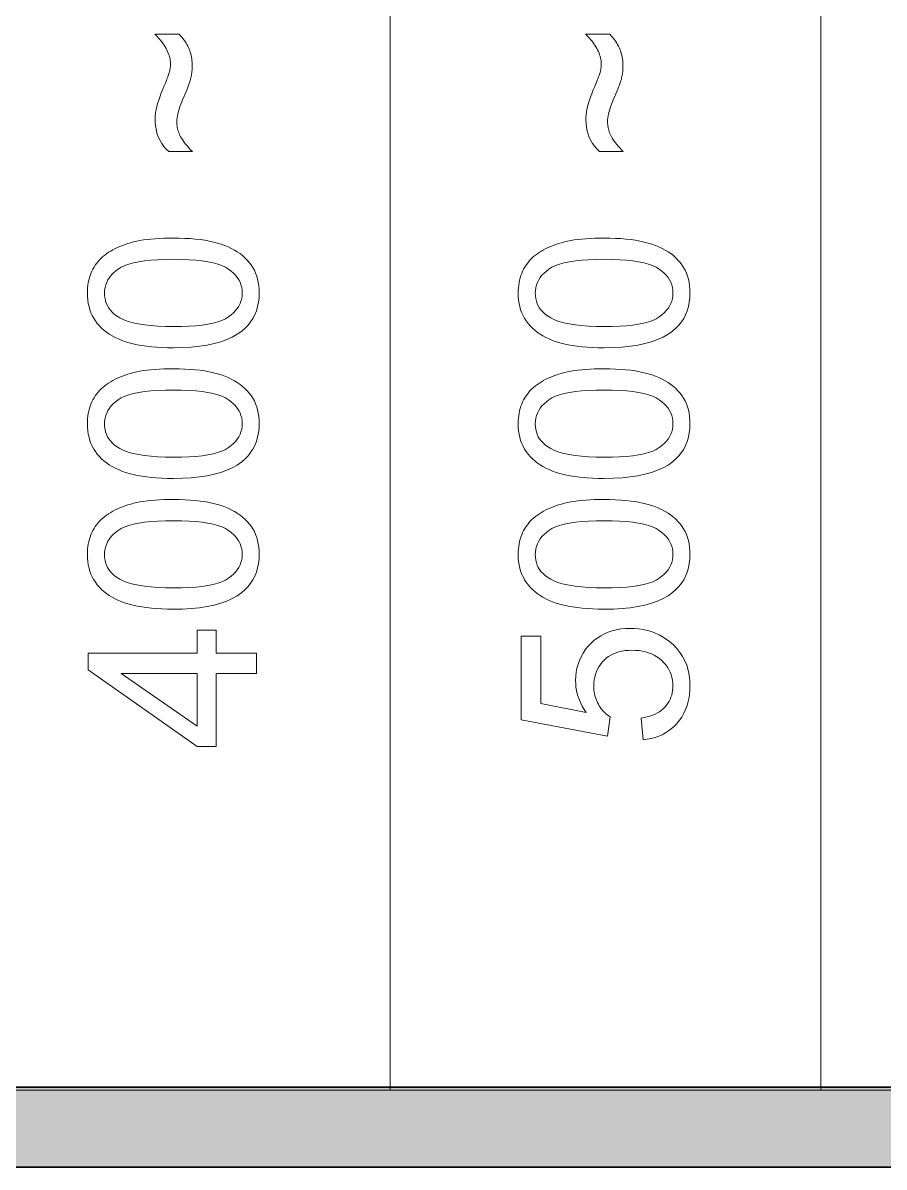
# Model space of a CAD drawing. Extents: x 23 to 417, y 3 to 294.
# Drawn here: x 202.97 to 208.09, y 9.76 to 16.56 of the extents above; entities that cross this region are included whole.
import ezdxf

# ---------------------------------------------------------------- set-up
doc = ezdxf.new("R2010")
doc.units = 0

msp = doc.modelspace()

# ---------------------------------------------------------------- linework, layer by layer
at = {"color": 7, "lineweight": 13}
for p, q in [((205.156, 10.22), (205.156, 50.22)), ((207.7167, 10.22), (207.7167, 50.22)), ((176.4275, 10.22), (230.7631, 10.22))]:
    msp.add_line(p, q, dxfattribs=at)
at = {"color": 7, "lineweight": 35}
for p, q in [((30.2375, 10.2375), (409.7625, 10.2375)), ((410.2375, 9.7625), (29.7625, 9.7625))]:
    msp.add_line(p, q, dxfattribs=at)
at = {"color": 7, "lineweight": 13}
for points in [[(203.98, 15.7998), (203.8402, 15.7998), (203.8246, 15.8147), (203.8107, 15.8305), (203.7984, 15.8472), (203.7878, 15.8648), (203.7788, 15.8833), (203.7714, 15.9028), (203.7657, 15.9231), (203.7616, 15.9443), (203.7592, 15.9664), (203.7583, 15.9894), (203.7585, 15.9976), (203.7588, 16.006), (203.7594, 16.0143), (203.7602, 16.0228), (203.7613, 16.0314), (203.7626, 16.04), (203.7642, 16.0487), (203.766, 16.0575), (203.768, 16.0664), (203.7703, 16.0754), (203.7729, 16.0848), (203.776, 16.0949), (203.7796, 16.1058), (203.7836, 16.1175), (203.7881, 16.1299), (203.7931, 16.1431), (203.7985, 16.1571), (203.8044, 16.1718), (203.8108, 16.1873), (203.8177, 16.2036), (203.8215, 16.2128), (203.825, 16.2215), (203.8283, 16.2297), (203.8313, 16.2375), (203.834, 16.2448), (203.8365, 16.2516), (203.8387, 16.258), (203.8406, 16.2639), (203.8422, 16.2693), (203.8436, 16.2742), (203.8448, 16.2789), (203.8458, 16.2836), (203.8467, 16.2884), (203.8475, 16.2931), (203.8482, 16.2978), (203.8488, 16.3026), (203.8492, 16.3073), (203.8495, 16.3121), (203.8497, 16.3168), (203.8497, 16.3216), (203.8495, 16.3305), (203.8487, 16.3395), (203.8474, 16.3485), (203.8455, 16.3576), (203.8431, 16.3667), (203.8402, 16.3759), (203.8367, 16.3852), (203.8327, 16.3945), (203.8282, 16.4039), (203.8231, 16.4134), (203.8177, 16.4227), (203.812, 16.4319), (203.8059, 16.4409), (203.7997, 16.4496), (203.7931, 16.4581), (203.7863, 16.4664), (203.7792, 16.4746), (203.7718, 16.4824), (203.7642, 16.4901), (203.7563, 16.4976), (203.9009, 16.4976), (203.9089, 16.4889), (203.9164, 16.4801), (203.9234, 16.4713), (203.93, 16.4625), (203.9362, 16.4537), (203.9419, 16.4448), (203.9472, 16.436), (203.952, 16.4271), (203.9563, 16.4182), (203.9602, 16.4093), (203.9637, 16.4002), (203.9669, 16.3909), (203.9696, 16.3814), (203.972, 16.3717), (203.9741, 16.3618), (203.9757, 16.3516), (203.977, 16.3412), (203.9779, 16.3306), (203.9785, 16.3197), (203.9787, 16.3087), (203.9786, 16.3005), (203.9783, 16.2924), (203.9778, 16.2844), (203.9771, 16.2765), (203.9763, 16.2687), (203.9752, 16.2609), (203.974, 16.2532), (203.9725, 16.2456), (203.9709, 16.238), (203.9691, 16.2305), (203.9669, 16.2227), (203.9642, 16.2139), (203.961, 16.2043), (203.9572, 16.1938), (203.9529, 16.1825), (203.9481, 16.1702), (203.9427, 16.1571), (203.9368, 16.1431), (203.9304, 16.1283), (203.9234, 16.1125), (203.9165, 16.0966), (203.9104, 16.0813), (203.905, 16.0665), (203.9003, 16.0522), (203.8963, 16.0384), (203.893, 16.0252), (203.8905, 16.0126), (203.8887, 16.0005), (203.8876, 15.9889), (203.8873, 15.9778), (203.8874, 15.9691), (203.888, 15.9606), (203.8889, 15.9521), (203.8903, 15.9437), (203.8919, 15.9354), (203.894, 15.9273), (203.8965, 15.9192), (203.8993, 15.9112), (203.9025, 15.9034), (203.906, 15.8956), (203.9101, 15.8877), (203.915, 15.8795), (203.9205, 15.8708), (203.9269, 15.8618), (203.9339, 15.8524), (203.9417, 15.8426), (203.9502, 15.8325), (203.9594, 15.822), (203.9693, 15.8111)], [(206.5407, 15.7998), (206.4009, 15.7998), (206.3853, 15.8147), (206.3714, 15.8305), (206.3592, 15.8472), (206.3485, 15.8648), (206.3395, 15.8833), (206.3321, 15.9028), (206.3264, 15.9231), (206.3223, 15.9443), (206.3199, 15.9664), (206.319, 15.9894), (206.3192, 15.9976), (206.3195, 16.006), (206.3201, 16.0143), (206.321, 16.0228), (206.322, 16.0314), (206.3233, 16.04), (206.3249, 16.0487), (206.3267, 16.0575), (206.3287, 16.0664), (206.331, 16.0754), (206.3336, 16.0848), (206.3367, 16.0949), (206.3403, 16.1058), (206.3443, 16.1175), (206.3488, 16.1299), (206.3538, 16.1431), (206.3592, 16.1571), (206.3651, 16.1718), (206.3715, 16.1873), (206.3784, 16.2036), (206.3822, 16.2128), (206.3858, 16.2215), (206.389, 16.2297), (206.392, 16.2375), (206.3948, 16.2448), (206.3972, 16.2516), (206.3994, 16.258), (206.4013, 16.2639), (206.403, 16.2693), (206.4043, 16.2742), (206.4055, 16.2789), (206.4065, 16.2836), (206.4074, 16.2884), (206.4082, 16.2931), (206.4089, 16.2978), (206.4095, 16.3026), (206.4099, 16.3073), (206.4102, 16.3121), (206.4104, 16.3168), (206.4104, 16.3216), (206.4102, 16.3305), (206.4094, 16.3395), (206.4081, 16.3485), (206.4062, 16.3576), (206.4038, 16.3667), (206.4009, 16.3759), (206.3974, 16.3852), (206.3934, 16.3945), (206.3889, 16.4039), (206.3839, 16.4134), (206.3784, 16.4227), (206.3727, 16.4319), (206.3667, 16.4409), (206.3604, 16.4496), (206.3538, 16.4581), (206.347, 16.4664), (206.3399, 16.4746), (206.3326, 16.4824), (206.3249, 16.4901), (206.317, 16.4976), (206.4616, 16.4976), (206.4696, 16.4889), (206.4771, 16.4801), (206.4841, 16.4713), (206.4908, 16.4625), (206.4969, 16.4537), (206.5026, 16.4448), (206.5079, 16.436), (206.5127, 16.4271), (206.517, 16.4182), (206.521, 16.4093), (206.5245, 16.4002), (206.5276, 16.3909), (206.5303, 16.3814), (206.5327, 16.3717), (206.5348, 16.3618), (206.5364, 16.3516), (206.5377, 16.3412), (206.5386, 16.3306), (206.5392, 16.3197), (206.5394, 16.3087), (206.5393, 16.3005), (206.539, 16.2924), (206.5385, 16.2844), (206.5378, 16.2765), (206.537, 16.2687), (206.5359, 16.2609), (206.5347, 16.2532), (206.5333, 16.2456), (206.5316, 16.238), (206.5298, 16.2305), (206.5276, 16.2227), (206.5249, 16.2139), (206.5217, 16.2043), (206.5179, 16.1938), (206.5136, 16.1825), (206.5088, 16.1702), (206.5034, 16.1571), (206.4975, 16.1431), (206.4911, 16.1283), (206.4841, 16.1125), (206.4772, 16.0966), (206.4711, 16.0813), (206.4657, 16.0665), (206.461, 16.0522), (206.457, 16.0384), (206.4538, 16.0252), (206.4512, 16.0126), (206.4494, 16.0005), (206.4483, 15.9889), (206.448, 15.9778), (206.4482, 15.9691), (206.4487, 15.9606), (206.4497, 15.9521), (206.451, 15.9437), (206.4527, 15.9354), (206.4547, 15.9273), (206.4572, 15.9192), (206.46, 15.9112), (206.4632, 15.9034), (206.4667, 15.8956), (206.4708, 15.8877), (206.4757, 15.8795), (206.4813, 15.8708), (206.4876, 15.8618), (206.4946, 15.8524), (206.5024, 15.8426), (206.5109, 15.8325), (206.5201, 15.822), (206.5301, 15.8111)], [(203.8668, 14.6333), (203.832, 14.6337), (203.7986, 14.6348), (203.7666, 14.6366), (203.736, 14.6392), (203.7067, 14.6425), (203.6789, 14.6465), (203.6524, 14.6512), (203.6273, 14.6567), (203.6036, 14.6629), (203.5813, 14.6698), (203.5602, 14.6775), (203.5401, 14.6859), (203.5209, 14.6949), (203.5027, 14.7047), (203.4856, 14.7152), (203.4694, 14.7264), (203.4542, 14.7383), (203.44, 14.7509), (203.4268, 14.7643), (203.4145, 14.7783), (203.4034, 14.7931), (203.3934, 14.8086), (203.3846, 14.8248), (203.377, 14.8418), (203.3705, 14.8596), (203.3653, 14.878), (203.3612, 14.8973), (203.3582, 14.9172), (203.3565, 14.9379), (203.3559, 14.9594), (203.3562, 14.9753), (203.3572, 14.9908), (203.3588, 15.0059), (203.3611, 15.0206), (203.364, 15.0349), (203.3675, 15.0489), (203.3717, 15.0624), (203.3766, 15.0755), (203.3821, 15.0883), (203.3883, 15.1006), (203.3951, 15.1125), (203.4024, 15.124), (203.4103, 15.1351), (203.4188, 15.1458), (203.4278, 15.156), (203.4375, 15.1658), (203.4477, 15.1752), (203.4585, 15.1842), (203.4698, 15.1928), (203.4817, 15.2009), (203.4942, 15.2086), (203.5072, 15.216), (203.5208, 15.2231), (203.5348, 15.2298), (203.5494, 15.2362), (203.5646, 15.2422), (203.5802, 15.2479), (203.5964, 15.2533), (203.6132, 15.2583), (203.6304, 15.2629), (203.6486, 15.2672), (203.6679, 15.2711), (203.6885, 15.2744), (203.7103, 15.2774), (203.7334, 15.2798), (203.7576, 15.2819), (203.7831, 15.2834), (203.8098, 15.2846), (203.8377, 15.2852), (203.8668, 15.2855), (203.9013, 15.2851), (203.9345, 15.284), (203.9663, 15.2822), (203.9967, 15.2797), (204.0258, 15.2764), (204.0535, 15.2724), (204.0799, 15.2677), (204.1049, 15.2623), (204.1286, 15.2562), (204.1509, 15.2493), (204.172, 15.2417), (204.1922, 15.2334), (204.2113, 15.2244), (204.2295, 15.2147), (204.2467, 15.2042), (204.263, 15.193), (204.2782, 15.1811), (204.2924, 15.1685), (204.3057, 15.1552), (204.318, 15.1412), (204.3292, 15.1264), (204.3393, 15.1109), (204.3481, 15.0946), (204.3558, 15.0776), (204.3623, 15.0598), (204.3676, 15.0412), (204.3717, 15.0219), (204.3747, 15.0018), (204.3764, 14.981), (204.377, 14.9594), (204.376, 14.9311), (204.3729, 14.904), (204.3677, 14.8782), (204.3604, 14.8536), (204.3511, 14.8303), (204.3397, 14.8082), (204.3262, 14.7874), (204.3107, 14.7678), (204.293, 14.7494), (204.2733, 14.7323), (204.2468, 14.7135), (204.2171, 14.6966), (204.1843, 14.6818), (204.1484, 14.669), (204.1093, 14.6581), (204.0671, 14.6492), (204.0217, 14.6422), (203.9732, 14.6373), (203.9216, 14.6343)], [(206.4275, 14.6333), (206.3927, 14.6337), (206.3593, 14.6348), (206.3273, 14.6366), (206.2967, 14.6392), (206.2675, 14.6425), (206.2396, 14.6465), (206.2131, 14.6512), (206.188, 14.6567), (206.1644, 14.6629), (206.142, 14.6698), (206.1209, 14.6775), (206.1008, 14.6859), (206.0816, 14.6949), (206.0635, 14.7047), (206.0463, 14.7152), (206.0301, 14.7264), (206.0149, 14.7383), (206.0007, 14.7509), (205.9875, 14.7643), (205.9753, 14.7783), (205.9641, 14.7931), (205.9541, 14.8086), (205.9453, 14.8248), (205.9377, 14.8418), (205.9313, 14.8596), (205.926, 14.878), (205.9219, 14.8973), (205.9189, 14.9172), (205.9172, 14.9379), (205.9166, 14.9594), (205.9169, 14.9753), (205.9179, 14.9908), (205.9195, 15.0059), (205.9218, 15.0206), (205.9247, 15.0349), (205.9283, 15.0489), (205.9325, 15.0624), (205.9373, 15.0755), (205.9428, 15.0883), (205.949, 15.1006), (205.9558, 15.1125), (205.9631, 15.124), (205.971, 15.1351), (205.9795, 15.1458), (205.9886, 15.156), (205.9982, 15.1658), (206.0084, 15.1752), (206.0192, 15.1842), (206.0305, 15.1928), (206.0424, 15.2009), (206.0549, 15.2086), (206.0679, 15.216), (206.0815, 15.2231), (206.0955, 15.2298), (206.1102, 15.2362), (206.1253, 15.2422), (206.1409, 15.2479), (206.1572, 15.2533), (206.1739, 15.2583), (206.1911, 15.2629), (206.2093, 15.2672), (206.2287, 15.2711), (206.2492, 15.2744), (206.271, 15.2774), (206.2941, 15.2798), (206.3183, 15.2819), (206.3438, 15.2834), (206.3705, 15.2846), (206.3984, 15.2852), (206.4275, 15.2855), (206.462, 15.2851), (206.4952, 15.284), (206.527, 15.2822), (206.5574, 15.2797), (206.5865, 15.2764), (206.6143, 15.2724), (206.6406, 15.2677), (206.6656, 15.2623), (206.6893, 15.2562), (206.7116, 15.2493), (206.7327, 15.2417), (206.7529, 15.2334), (206.7721, 15.2244), (206.7903, 15.2147), (206.8074, 15.2042), (206.8237, 15.193), (206.8389, 15.1811), (206.8532, 15.1685), (206.8664, 15.1552), (206.8787, 15.1412), (206.8899, 15.1264), (206.9, 15.1109), (206.9088, 15.0946), (206.9165, 15.0776), (206.923, 15.0598), (206.9283, 15.0412), (206.9324, 15.0219), (206.9354, 15.0018), (206.9371, 14.981), (206.9377, 14.9594), (206.9367, 14.9311), (206.9336, 14.904), (206.9284, 14.8782), (206.9211, 14.8536), (206.9118, 14.8303), (206.9004, 14.8082), (206.8869, 14.7874), (206.8714, 14.7678), (206.8538, 14.7494), (206.8341, 14.7323), (206.8075, 14.7135), (206.7778, 14.6966), (206.745, 14.6818), (206.7091, 14.669), (206.67, 14.6581), (206.6278, 14.6492), (206.5824, 14.6422), (206.5339, 14.6373), (206.4823, 14.6343)], [(203.8668, 14.7595), (203.9144, 14.7601), (203.9587, 14.7618), (203.9997, 14.7647), (204.0374, 14.7688), (204.0719, 14.7739), (204.103, 14.7803), (204.1308, 14.7878), (204.1554, 14.7964), (204.1766, 14.8062), (204.1945, 14.8172), (204.21, 14.829), (204.2239, 14.8413), (204.2361, 14.8542), (204.2467, 14.8676), (204.2557, 14.8816), (204.263, 14.896), (204.2687, 14.9111), (204.2728, 14.9266), (204.2753, 14.9428), (204.2761, 14.9594), (204.2753, 14.9761), (204.2728, 14.9922), (204.2687, 15.0077), (204.263, 15.0228), (204.2556, 15.0373), (204.2466, 15.0512), (204.236, 15.0646), (204.2237, 15.0775), (204.2098, 15.0898), (204.1942, 15.1016), (204.1762, 15.1126), (204.1549, 15.1224), (204.1304, 15.131), (204.1025, 15.1385), (204.0714, 15.1449), (204.037, 15.15), (203.9994, 15.1541), (203.9585, 15.157), (203.9143, 15.1587), (203.8668, 15.1593), (203.8191, 15.1587), (203.7746, 15.157), (203.7336, 15.1541), (203.6958, 15.15), (203.6613, 15.1449), (203.6301, 15.1385), (203.6023, 15.131), (203.5778, 15.1224), (203.5566, 15.1126), (203.5387, 15.1016), (203.5233, 15.0898), (203.5095, 15.0774), (203.4973, 15.0645), (203.4867, 15.051), (203.4778, 15.0369), (203.4705, 15.0223), (203.4648, 15.0071), (203.4608, 14.9913), (203.4583, 14.9749), (203.4575, 14.958), (203.4582, 14.9415), (203.4604, 14.9256), (203.464, 14.9104), (203.469, 14.8958), (203.4754, 14.882), (203.4833, 14.8688), (203.4926, 14.8563), (203.5034, 14.8445), (203.5155, 14.8334), (203.5291, 14.823), (203.549, 14.8109), (203.5719, 14.8001), (203.5979, 14.7906), (203.627, 14.7824), (203.6593, 14.7754), (203.6946, 14.7697), (203.733, 14.7652), (203.7745, 14.7621), (203.8191, 14.7602)], [(206.4275, 14.7595), (206.4751, 14.7601), (206.5194, 14.7618), (206.5604, 14.7647), (206.5981, 14.7688), (206.6326, 14.7739), (206.6637, 14.7803), (206.6915, 14.7878), (206.7161, 14.7964), (206.7373, 14.8062), (206.7553, 14.8172), (206.7708, 14.829), (206.7846, 14.8413), (206.7968, 14.8542), (206.8074, 14.8676), (206.8164, 14.8816), (206.8237, 14.896), (206.8295, 14.9111), (206.8335, 14.9266), (206.836, 14.9428), (206.8368, 14.9594), (206.836, 14.9761), (206.8335, 14.9922), (206.8294, 15.0077), (206.8237, 15.0228), (206.8163, 15.0373), (206.8073, 15.0512), (206.7967, 15.0646), (206.7844, 15.0775), (206.7705, 15.0898), (206.7549, 15.1016), (206.7369, 15.1126), (206.7156, 15.1224), (206.6911, 15.131), (206.6633, 15.1385), (206.6321, 15.1449), (206.5978, 15.15), (206.5601, 15.1541), (206.5192, 15.157), (206.475, 15.1587), (206.4275, 15.1593), (206.3798, 15.1587), (206.3354, 15.157), (206.2943, 15.1541), (206.2565, 15.15), (206.222, 15.1449), (206.1909, 15.1385), (206.163, 15.131), (206.1385, 15.1224), (206.1173, 15.1126), (206.0994, 15.1016), (206.084, 15.0898), (206.0702, 15.0774), (206.058, 15.0645), (206.0475, 15.051), (206.0385, 15.0369), (206.0312, 15.0223), (206.0255, 15.0071), (206.0215, 14.9913), (206.019, 14.9749), (206.0182, 14.958), (206.019, 14.9415), (206.0211, 14.9256), (206.0247, 14.9104), (206.0297, 14.8958), (206.0361, 14.882), (206.044, 14.8688), (206.0533, 14.8563), (206.0641, 14.8445), (206.0762, 14.8334), (206.0899, 14.823), (206.1097, 14.8109), (206.1326, 14.8001), (206.1586, 14.7906), (206.1877, 14.7824), (206.22, 14.7754), (206.2553, 14.7697), (206.2937, 14.7652), (206.3352, 14.7621), (206.3798, 14.7602)], [(203.8668, 13.8564), (203.832, 13.8568), (203.7986, 13.8579), (203.7666, 13.8597), (203.736, 13.8622), (203.7067, 13.8655), (203.6789, 13.8695), (203.6524, 13.8743), (203.6273, 13.8798), (203.6036, 13.886), (203.5813, 13.8929), (203.5602, 13.9005), (203.5401, 13.9089), (203.5209, 13.918), (203.5027, 13.9278), (203.4856, 13.9383), (203.4694, 13.9495), (203.4542, 13.9614), (203.44, 13.974), (203.4268, 13.9873), (203.4145, 14.0014), (203.4034, 14.0161), (203.3934, 14.0316), (203.3846, 14.0479), (203.377, 14.0649), (203.3705, 14.0826), (203.3653, 14.1011), (203.3612, 14.1203), (203.3582, 14.1403), (203.3565, 14.161), (203.3559, 14.1825), (203.3562, 14.1984), (203.3572, 14.2139), (203.3588, 14.229), (203.3611, 14.2437), (203.364, 14.258), (203.3675, 14.2719), (203.3717, 14.2855), (203.3766, 14.2986), (203.3821, 14.3113), (203.3883, 14.3237), (203.3951, 14.3356), (203.4024, 14.3471), (203.4103, 14.3582), (203.4188, 14.3688), (203.4278, 14.3791), (203.4375, 14.3889), (203.4477, 14.3983), (203.4585, 14.4073), (203.4698, 14.4158), (203.4817, 14.4239), (203.4942, 14.4317), (203.5072, 14.4391), (203.5208, 14.4461), (203.5348, 14.4529), (203.5494, 14.4592), (203.5646, 14.4653), (203.5802, 14.471), (203.5964, 14.4763), (203.6132, 14.4813), (203.6304, 14.486), (203.6486, 14.4903), (203.6679, 14.4941), (203.6885, 14.4975), (203.7103, 14.5004), (203.7334, 14.5029), (203.7576, 14.5049), (203.7831, 14.5065), (203.8098, 14.5076), (203.8377, 14.5083), (203.8668, 14.5085), (203.9013, 14.5082), (203.9345, 14.5071), (203.9663, 14.5053), (203.9967, 14.5027), (204.0258, 14.4995), (204.0535, 14.4955), (204.0799, 14.4908), (204.1049, 14.4854), (204.1286, 14.4792), (204.1509, 14.4724), (204.172, 14.4648), (204.1922, 14.4565), (204.2113, 14.4474), (204.2295, 14.4377), (204.2467, 14.4273), (204.263, 14.4161), (204.2782, 14.4042), (204.2924, 14.3916), (204.3057, 14.3783), (204.318, 14.3642), (204.3292, 14.3495), (204.3393, 14.3339), (204.3481, 14.3177), (204.3558, 14.3006), (204.3623, 14.2828), (204.3676, 14.2643), (204.3717, 14.2449), (204.3747, 14.2249), (204.3764, 14.204), (204.377, 14.1825), (204.376, 14.1542), (204.3729, 14.1271), (204.3677, 14.1013), (204.3604, 14.0767), (204.3511, 14.0534), (204.3397, 14.0313), (204.3262, 14.0104), (204.3107, 13.9908), (204.293, 13.9724), (204.2733, 13.9553), (204.2468, 13.9365), (204.2171, 13.9197), (204.1843, 13.9049), (204.1484, 13.892), (204.1093, 13.8811), (204.0671, 13.8722), (204.0217, 13.8653), (203.9732, 13.8604), (203.9216, 13.8574)], [(206.4275, 13.8564), (206.3927, 13.8568), (206.3593, 13.8579), (206.3273, 13.8597), (206.2967, 13.8622), (206.2675, 13.8655), (206.2396, 13.8695), (206.2131, 13.8743), (206.188, 13.8798), (206.1644, 13.886), (206.142, 13.8929), (206.1209, 13.9005), (206.1008, 13.9089), (206.0816, 13.918), (206.0635, 13.9278), (206.0463, 13.9383), (206.0301, 13.9495), (206.0149, 13.9614), (206.0007, 13.974), (205.9875, 13.9873), (205.9753, 14.0014), (205.9641, 14.0161), (205.9541, 14.0316), (205.9453, 14.0479), (205.9377, 14.0649), (205.9313, 14.0826), (205.926, 14.1011), (205.9219, 14.1203), (205.9189, 14.1403), (205.9172, 14.161), (205.9166, 14.1825), (205.9169, 14.1984), (205.9179, 14.2139), (205.9195, 14.229), (205.9218, 14.2437), (205.9247, 14.258), (205.9283, 14.2719), (205.9325, 14.2855), (205.9373, 14.2986), (205.9428, 14.3113), (205.949, 14.3237), (205.9558, 14.3356), (205.9631, 14.3471), (205.971, 14.3582), (205.9795, 14.3688), (205.9886, 14.3791), (205.9982, 14.3889), (206.0084, 14.3983), (206.0192, 14.4073), (206.0305, 14.4158), (206.0424, 14.4239), (206.0549, 14.4317), (206.0679, 14.4391), (206.0815, 14.4461), (206.0955, 14.4529), (206.1102, 14.4592), (206.1253, 14.4653), (206.1409, 14.471), (206.1572, 14.4763), (206.1739, 14.4813), (206.1911, 14.486), (206.2093, 14.4903), (206.2287, 14.4941), (206.2492, 14.4975), (206.271, 14.5004), (206.2941, 14.5029), (206.3183, 14.5049), (206.3438, 14.5065), (206.3705, 14.5076), (206.3984, 14.5083), (206.4275, 14.5085), (206.462, 14.5082), (206.4952, 14.5071), (206.527, 14.5053), (206.5574, 14.5027), (206.5865, 14.4995), (206.6143, 14.4955), (206.6406, 14.4908), (206.6656, 14.4854), (206.6893, 14.4792), (206.7116, 14.4724), (206.7327, 14.4648), (206.7529, 14.4565), (206.7721, 14.4474), (206.7903, 14.4377), (206.8074, 14.4273), (206.8237, 14.4161), (206.8389, 14.4042), (206.8532, 14.3916), (206.8664, 14.3783), (206.8787, 14.3642), (206.8899, 14.3495), (206.9, 14.3339), (206.9088, 14.3177), (206.9165, 14.3006), (206.923, 14.2828), (206.9283, 14.2643), (206.9324, 14.2449), (206.9354, 14.2249), (206.9371, 14.204), (206.9377, 14.1825), (206.9367, 14.1542), (206.9336, 14.1271), (206.9284, 14.1013), (206.9211, 14.0767), (206.9118, 14.0534), (206.9004, 14.0313), (206.8869, 14.0104), (206.8714, 13.9908), (206.8538, 13.9724), (206.8341, 13.9553), (206.8075, 13.9365), (206.7778, 13.9197), (206.745, 13.9049), (206.7091, 13.892), (206.67, 13.8811), (206.6278, 13.8722), (206.5824, 13.8653), (206.5339, 13.8604), (206.4823, 13.8574)], [(203.8668, 13.9826), (203.9144, 13.9832), (203.9587, 13.9849), (203.9997, 13.9878), (204.0374, 13.9918), (204.0719, 13.997), (204.103, 14.0033), (204.1308, 14.0108), (204.1554, 14.0195), (204.1766, 14.0293), (204.1945, 14.0402), (204.21, 14.052), (204.2239, 14.0644), (204.2361, 14.0772), (204.2467, 14.0907), (204.2557, 14.1046), (204.263, 14.1191), (204.2687, 14.1341), (204.2728, 14.1497), (204.2753, 14.1658), (204.2761, 14.1825), (204.2753, 14.1991), (204.2728, 14.2152), (204.2687, 14.2308), (204.263, 14.2458), (204.2556, 14.2603), (204.2466, 14.2743), (204.236, 14.2877), (204.2237, 14.3005), (204.2098, 14.3129), (204.1942, 14.3247), (204.1762, 14.3356), (204.1549, 14.3454), (204.1304, 14.3541), (204.1025, 14.3616), (204.0714, 14.3679), (204.037, 14.3731), (203.9994, 14.3771), (203.9585, 14.38), (203.9143, 14.3817), (203.8668, 14.3823), (203.8191, 14.3817), (203.7746, 14.38), (203.7336, 14.3771), (203.6958, 14.3731), (203.6613, 14.3679), (203.6301, 14.3616), (203.6023, 14.3541), (203.5778, 14.3454), (203.5566, 14.3356), (203.5387, 14.3247), (203.5233, 14.3129), (203.5095, 14.3005), (203.4973, 14.2876), (203.4867, 14.274), (203.4778, 14.26), (203.4705, 14.2453), (203.4648, 14.2301), (203.4608, 14.2143), (203.4583, 14.198), (203.4575, 14.1811), (203.4582, 14.1645), (203.4604, 14.1486), (203.464, 14.1334), (203.469, 14.1189), (203.4754, 14.105), (203.4833, 14.0919), (203.4926, 14.0794), (203.5034, 14.0676), (203.5155, 14.0565), (203.5291, 14.046), (203.549, 14.034), (203.5719, 14.0232), (203.5979, 14.0137), (203.627, 14.0054), (203.6593, 13.9985), (203.6946, 13.9927), (203.733, 13.9883), (203.7745, 13.9851), (203.8191, 13.9832)], [(206.4275, 13.9826), (206.4751, 13.9832), (206.5194, 13.9849), (206.5604, 13.9878), (206.5981, 13.9918), (206.6326, 13.997), (206.6637, 14.0033), (206.6915, 14.0108), (206.7161, 14.0195), (206.7373, 14.0293), (206.7553, 14.0402), (206.7708, 14.052), (206.7846, 14.0644), (206.7968, 14.0772), (206.8074, 14.0907), (206.8164, 14.1046), (206.8237, 14.1191), (206.8295, 14.1341), (206.8335, 14.1497), (206.836, 14.1658), (206.8368, 14.1825), (206.836, 14.1991), (206.8335, 14.2152), (206.8294, 14.2308), (206.8237, 14.2458), (206.8163, 14.2603), (206.8073, 14.2743), (206.7967, 14.2877), (206.7844, 14.3005), (206.7705, 14.3129), (206.7549, 14.3247), (206.7369, 14.3356), (206.7156, 14.3454), (206.6911, 14.3541), (206.6633, 14.3616), (206.6321, 14.3679), (206.5978, 14.3731), (206.5601, 14.3771), (206.5192, 14.38), (206.475, 14.3817), (206.4275, 14.3823), (206.3798, 14.3817), (206.3354, 14.38), (206.2943, 14.3771), (206.2565, 14.3731), (206.222, 14.3679), (206.1909, 14.3616), (206.163, 14.3541), (206.1385, 14.3454), (206.1173, 14.3356), (206.0994, 14.3247), (206.084, 14.3129), (206.0702, 14.3005), (206.058, 14.2876), (206.0475, 14.274), (206.0385, 14.26), (206.0312, 14.2453), (206.0255, 14.2301), (206.0215, 14.2143), (206.019, 14.198), (206.0182, 14.1811), (206.019, 14.1645), (206.0211, 14.1486), (206.0247, 14.1334), (206.0297, 14.1189), (206.0361, 14.105), (206.044, 14.0919), (206.0533, 14.0794), (206.0641, 14.0676), (206.0762, 14.0565), (206.0899, 14.046), (206.1097, 14.034), (206.1326, 14.0232), (206.1586, 14.0137), (206.1877, 14.0054), (206.22, 13.9985), (206.2553, 13.9927), (206.2937, 13.9883), (206.3352, 13.9851), (206.3798, 13.9832)], [(203.8668, 13.0795), (203.832, 13.0798), (203.7986, 13.0809), (203.7666, 13.0827), (203.736, 13.0853), (203.7067, 13.0886), (203.6789, 13.0926), (203.6524, 13.0973), (203.6273, 13.1028), (203.6036, 13.109), (203.5813, 13.116), (203.5602, 13.1236), (203.5401, 13.132), (203.5209, 13.141), (203.5027, 13.1508), (203.4856, 13.1613), (203.4694, 13.1725), (203.4542, 13.1844), (203.44, 13.197), (203.4268, 13.2104), (203.4145, 13.2244), (203.4034, 13.2392), (203.3934, 13.2547), (203.3846, 13.2709), (203.377, 13.2879), (203.3705, 13.3057), (203.3653, 13.3242), (203.3612, 13.3434), (203.3582, 13.3633), (203.3565, 13.3841), (203.3559, 13.4055), (203.3562, 13.4214), (203.3572, 13.4369), (203.3588, 13.452), (203.3611, 13.4667), (203.364, 13.4811), (203.3675, 13.495), (203.3717, 13.5085), (203.3766, 13.5216), (203.3821, 13.5344), (203.3883, 13.5467), (203.3951, 13.5586), (203.4024, 13.5702), (203.4103, 13.5812), (203.4188, 13.5919), (203.4278, 13.6021), (203.4375, 13.612), (203.4477, 13.6213), (203.4585, 13.6303), (203.4698, 13.6389), (203.4817, 13.647), (203.4942, 13.6547), (203.5072, 13.6621), (203.5208, 13.6692), (203.5348, 13.6759), (203.5494, 13.6823), (203.5646, 13.6883), (203.5802, 13.694), (203.5964, 13.6994), (203.6132, 13.7044), (203.6304, 13.7091), (203.6486, 13.7133), (203.6679, 13.7172), (203.6885, 13.7205), (203.7103, 13.7235), (203.7334, 13.7259), (203.7576, 13.728), (203.7831, 13.7295), (203.8098, 13.7307), (203.8377, 13.7313), (203.8668, 13.7316), (203.9013, 13.7312), (203.9345, 13.7301), (203.9663, 13.7283), (203.9967, 13.7258), (204.0258, 13.7225), (204.0535, 13.7186), (204.0799, 13.7139), (204.1049, 13.7084), (204.1286, 13.7023), (204.1509, 13.6954), (204.172, 13.6878), (204.1922, 13.6795), (204.2113, 13.6705), (204.2295, 13.6608), (204.2467, 13.6503), (204.263, 13.6391), (204.2782, 13.6273), (204.2924, 13.6147), (204.3057, 13.6013), (204.318, 13.5873), (204.3292, 13.5725), (204.3393, 13.557), (204.3481, 13.5407), (204.3558, 13.5237), (204.3623, 13.5059), (204.3676, 13.4873), (204.3717, 13.468), (204.3747, 13.4479), (204.3764, 13.4271), (204.377, 13.4055), (204.376, 13.3772), (204.3729, 13.3502), (204.3677, 13.3243), (204.3604, 13.2998), (204.3511, 13.2764), (204.3397, 13.2543), (204.3262, 13.2335), (204.3107, 13.2139), (204.293, 13.1955), (204.2733, 13.1784), (204.2468, 13.1596), (204.2171, 13.1428), (204.1843, 13.1279), (204.1484, 13.1151), (204.1093, 13.1042), (204.0671, 13.0953), (204.0217, 13.0884), (203.9732, 13.0834), (203.9216, 13.0804)], [(206.4275, 13.0795), (206.3927, 13.0798), (206.3593, 13.0809), (206.3273, 13.0827), (206.2967, 13.0853), (206.2675, 13.0886), (206.2396, 13.0926), (206.2131, 13.0973), (206.188, 13.1028), (206.1644, 13.109), (206.142, 13.116), (206.1209, 13.1236), (206.1008, 13.132), (206.0816, 13.141), (206.0635, 13.1508), (206.0463, 13.1613), (206.0301, 13.1725), (206.0149, 13.1844), (206.0007, 13.197), (205.9875, 13.2104), (205.9753, 13.2244), (205.9641, 13.2392), (205.9541, 13.2547), (205.9453, 13.2709), (205.9377, 13.2879), (205.9313, 13.3057), (205.926, 13.3242), (205.9219, 13.3434), (205.9189, 13.3633), (205.9172, 13.3841), (205.9166, 13.4055), (205.9169, 13.4214), (205.9179, 13.4369), (205.9195, 13.452), (205.9218, 13.4667), (205.9247, 13.4811), (205.9283, 13.495), (205.9325, 13.5085), (205.9373, 13.5216), (205.9428, 13.5344), (205.949, 13.5467), (205.9558, 13.5586), (205.9631, 13.5702), (205.971, 13.5812), (205.9795, 13.5919), (205.9886, 13.6021), (205.9982, 13.612), (206.0084, 13.6213), (206.0192, 13.6303), (206.0305, 13.6389), (206.0424, 13.647), (206.0549, 13.6547), (206.0679, 13.6621), (206.0815, 13.6692), (206.0955, 13.6759), (206.1102, 13.6823), (206.1253, 13.6883), (206.1409, 13.694), (206.1572, 13.6994), (206.1739, 13.7044), (206.1911, 13.7091), (206.2093, 13.7133), (206.2287, 13.7172), (206.2492, 13.7205), (206.271, 13.7235), (206.2941, 13.7259), (206.3183, 13.728), (206.3438, 13.7295), (206.3705, 13.7307), (206.3984, 13.7313), (206.4275, 13.7316), (206.462, 13.7312), (206.4952, 13.7301), (206.527, 13.7283), (206.5574, 13.7258), (206.5865, 13.7225), (206.6143, 13.7186), (206.6406, 13.7139), (206.6656, 13.7084), (206.6893, 13.7023), (206.7116, 13.6954), (206.7327, 13.6878), (206.7529, 13.6795), (206.7721, 13.6705), (206.7903, 13.6608), (206.8074, 13.6503), (206.8237, 13.6391), (206.8389, 13.6273), (206.8532, 13.6147), (206.8664, 13.6013), (206.8787, 13.5873), (206.8899, 13.5725), (206.9, 13.557), (206.9088, 13.5407), (206.9165, 13.5237), (206.923, 13.5059), (206.9283, 13.4873), (206.9324, 13.468), (206.9354, 13.4479), (206.9371, 13.4271), (206.9377, 13.4055), (206.9367, 13.3772), (206.9336, 13.3502), (206.9284, 13.3243), (206.9211, 13.2998), (206.9118, 13.2764), (206.9004, 13.2543), (206.8869, 13.2335), (206.8714, 13.2139), (206.8538, 13.1955), (206.8341, 13.1784), (206.8075, 13.1596), (206.7778, 13.1428), (206.745, 13.1279), (206.7091, 13.1151), (206.67, 13.1042), (206.6278, 13.0953), (206.5824, 13.0884), (206.5339, 13.0834), (206.4823, 13.0804)], [(203.8668, 13.2057), (203.9144, 13.2062), (203.9587, 13.208), (203.9997, 13.2108), (204.0374, 13.2149), (204.0719, 13.2201), (204.103, 13.2264), (204.1308, 13.2339), (204.1554, 13.2425), (204.1766, 13.2523), (204.1945, 13.2633), (204.21, 13.2751), (204.2239, 13.2874), (204.2361, 13.3003), (204.2467, 13.3137), (204.2557, 13.3277), (204.263, 13.3422), (204.2687, 13.3572), (204.2728, 13.3728), (204.2753, 13.3889), (204.2761, 13.4055), (204.2753, 13.4222), (204.2728, 13.4383), (204.2687, 13.4538), (204.263, 13.4689), (204.2556, 13.4834), (204.2466, 13.4973), (204.236, 13.5107), (204.2237, 13.5236), (204.2098, 13.5359), (204.1942, 13.5477), (204.1762, 13.5587), (204.1549, 13.5685), (204.1304, 13.5771), (204.1025, 13.5846), (204.0714, 13.591), (204.037, 13.5962), (203.9994, 13.6002), (203.9585, 13.6031), (203.9143, 13.6048), (203.8668, 13.6054), (203.8191, 13.6048), (203.7746, 13.6031), (203.7336, 13.6002), (203.6958, 13.5962), (203.6613, 13.591), (203.6301, 13.5846), (203.6023, 13.5771), (203.5778, 13.5685), (203.5566, 13.5587), (203.5387, 13.5477), (203.5233, 13.5359), (203.5095, 13.5236), (203.4973, 13.5106), (203.4867, 13.4971), (203.4778, 13.483), (203.4705, 13.4684), (203.4648, 13.4532), (203.4608, 13.4374), (203.4583, 13.4211), (203.4575, 13.4042), (203.4582, 13.3876), (203.4604, 13.3717), (203.464, 13.3565), (203.469, 13.3419), (203.4754, 13.3281), (203.4833, 13.3149), (203.4926, 13.3024), (203.5034, 13.2906), (203.5155, 13.2795), (203.5291, 13.2691), (203.549, 13.257), (203.5719, 13.2463), (203.5979, 13.2367), (203.627, 13.2285), (203.6593, 13.2215), (203.6946, 13.2158), (203.733, 13.2114), (203.7745, 13.2082), (203.8191, 13.2063)], [(206.4275, 13.2057), (206.4751, 13.2062), (206.5194, 13.208), (206.5604, 13.2108), (206.5981, 13.2149), (206.6326, 13.2201), (206.6637, 13.2264), (206.6915, 13.2339), (206.7161, 13.2425), (206.7373, 13.2523), (206.7553, 13.2633), (206.7708, 13.2751), (206.7846, 13.2874), (206.7968, 13.3003), (206.8074, 13.3137), (206.8164, 13.3277), (206.8237, 13.3422), (206.8295, 13.3572), (206.8335, 13.3728), (206.836, 13.3889), (206.8368, 13.4055), (206.836, 13.4222), (206.8335, 13.4383), (206.8294, 13.4538), (206.8237, 13.4689), (206.8163, 13.4834), (206.8073, 13.4973), (206.7967, 13.5107), (206.7844, 13.5236), (206.7705, 13.5359), (206.7549, 13.5477), (206.7369, 13.5587), (206.7156, 13.5685), (206.6911, 13.5771), (206.6633, 13.5846), (206.6321, 13.591), (206.5978, 13.5962), (206.5601, 13.6002), (206.5192, 13.6031), (206.475, 13.6048), (206.4275, 13.6054), (206.3798, 13.6048), (206.3354, 13.6031), (206.2943, 13.6002), (206.2565, 13.5962), (206.222, 13.591), (206.1909, 13.5846), (206.163, 13.5771), (206.1385, 13.5685), (206.1173, 13.5587), (206.0994, 13.5477), (206.084, 13.5359), (206.0702, 13.5236), (206.058, 13.5106), (206.0475, 13.4971), (206.0385, 13.483), (206.0312, 13.4684), (206.0255, 13.4532), (206.0215, 13.4374), (206.019, 13.4211), (206.0182, 13.4042), (206.019, 13.3876), (206.0211, 13.3717), (206.0247, 13.3565), (206.0297, 13.3419), (206.0361, 13.3281), (206.044, 13.3149), (206.0533, 13.3024), (206.0641, 13.2906), (206.0762, 13.2795), (206.0899, 13.2691), (206.1097, 13.257), (206.1326, 13.2463), (206.1586, 13.2367), (206.1877, 13.2285), (206.22, 13.2215), (206.2553, 13.2158), (206.2937, 13.2114), (206.3352, 13.2082), (206.3798, 13.2063)], [(204.36, 12.6961), (204.1205, 12.6961), (204.1205, 12.2623), (204.008, 12.2623), (203.36, 12.7186), (203.36, 12.8189), (204.008, 12.8189), (204.008, 12.9539), (204.1205, 12.9539), (204.1205, 12.8189), (204.36, 12.8189)], [(206.6588, 12.3025), (206.6478, 12.4314), (206.6662, 12.4347), (206.6836, 12.4387), (206.7001, 12.4434), (206.7157, 12.449), (206.7303, 12.4552), (206.744, 12.4623), (206.7567, 12.47), (206.7685, 12.4786), (206.7794, 12.4879), (206.7894, 12.4979), (206.7984, 12.5086), (206.8064, 12.5197), (206.8136, 12.5312), (206.8197, 12.5431), (206.8249, 12.5555), (206.8292, 12.5683), (206.8325, 12.5815), (206.8349, 12.5952), (206.8363, 12.6093), (206.8368, 12.6238), (206.8361, 12.6413), (206.8341, 12.6582), (206.8308, 12.6745), (206.8261, 12.6904), (206.8201, 12.7057), (206.8127, 12.7204), (206.804, 12.7346), (206.794, 12.7482), (206.7826, 12.7613), (206.7699, 12.7739), (206.7561, 12.7855), (206.7415, 12.796), (206.7259, 12.8052), (206.7095, 12.8132), (206.6922, 12.8199), (206.674, 12.8254), (206.655, 12.8297), (206.635, 12.8328), (206.6142, 12.8346), (206.5926, 12.8353), (206.572, 12.8347), (206.5523, 12.8329), (206.5335, 12.8299), (206.5156, 12.8258), (206.4986, 12.8205), (206.4825, 12.814), (206.4672, 12.8063), (206.4529, 12.7975), (206.4394, 12.7875), (206.4268, 12.7763), (206.4153, 12.7641), (206.405, 12.7512), (206.3959, 12.7376), (206.388, 12.7232), (206.3813, 12.7081), (206.3758, 12.6923), (206.3716, 12.6758), (206.3685, 12.6585), (206.3667, 12.6405), (206.3661, 12.6217), (206.3664, 12.61), (206.3672, 12.5985), (206.3685, 12.5872), (206.3704, 12.5761), (206.3728, 12.5653), (206.3758, 12.5547), (206.3793, 12.5443), (206.3834, 12.5342), (206.3879, 12.5243), (206.3931, 12.5147), (206.3986, 12.5053), (206.4045, 12.4964), (206.4107, 12.4878), (206.4172, 12.4797), (206.424, 12.472), (206.4312, 12.4647), (206.4386, 12.4578), (206.4464, 12.4514), (206.4545, 12.4453), (206.463, 12.4396), (206.448, 12.3243), (205.9343, 12.4212), (205.9343, 12.9185), (206.0517, 12.9185), (206.0517, 12.5194), (206.3204, 12.4655), (206.3085, 12.4836), (206.2978, 12.5019), (206.2884, 12.5204), (206.2802, 12.539), (206.2733, 12.5578), (206.2677, 12.5768), (206.2633, 12.5959), (206.2602, 12.6153), (206.2583, 12.6348), (206.2577, 12.6545), (206.2586, 12.6803), (206.2613, 12.7052), (206.2658, 12.7294), (206.2722, 12.7527), (206.2803, 12.7752), (206.2903, 12.7969), (206.3021, 12.8178), (206.3157, 12.8378), (206.3311, 12.8571), (206.3484, 12.8755), (206.367, 12.8926), (206.3867, 12.9079), (206.4075, 12.9214), (206.4292, 12.9331), (206.4521, 12.943), (206.4759, 12.9511), (206.5008, 12.9574), (206.5267, 12.9619), (206.5537, 12.9646), (206.5817, 12.9655), (206.6084, 12.9648), (206.6345, 12.9624), (206.6598, 12.9584), (206.6844, 12.9529), (206.7082, 12.9458), (206.7313, 12.9371), (206.7537, 12.9268), (206.7753, 12.9149), (206.7962, 12.9014), (206.8163, 12.8864), (206.8394, 12.8665), (206.86, 12.8451), (206.8783, 12.8224), (206.894, 12.7982), (206.9074, 12.7727), (206.9183, 12.7457), (206.9268, 12.7173), (206.9329, 12.6876), (206.9365, 12.6564), (206.9377, 12.6238), (206.937, 12.597), (206.9347, 12.5712), (206.9309, 12.5465), (206.9255, 12.5227), (206.9186, 12.4999), (206.9102, 12.4781), (206.9003, 12.4574), (206.8888, 12.4376), (206.8759, 12.4188), (206.8613, 12.4011), (206.8456, 12.3846), (206.8288, 12.3695), (206.811, 12.356), (206.7923, 12.3439), (206.7725, 12.3333), (206.7517, 12.3242), (206.73, 12.3165), (206.7072, 12.3104), (206.6835, 12.3057)], [(204.008, 12.6961), (203.5571, 12.6961), (204.008, 12.383)]]:
    msp.add_lwpolyline(points, close=True, dxfattribs=at)
at = {"color": 7, "lineweight": 5}
msp.add_solid([(29.7625, 9.7625), (30.2375, 10.2375), (410.2375, 9.7625), (409.7625, 10.2375)], dxfattribs=at)

doc.saveas('drawing.dxf')
